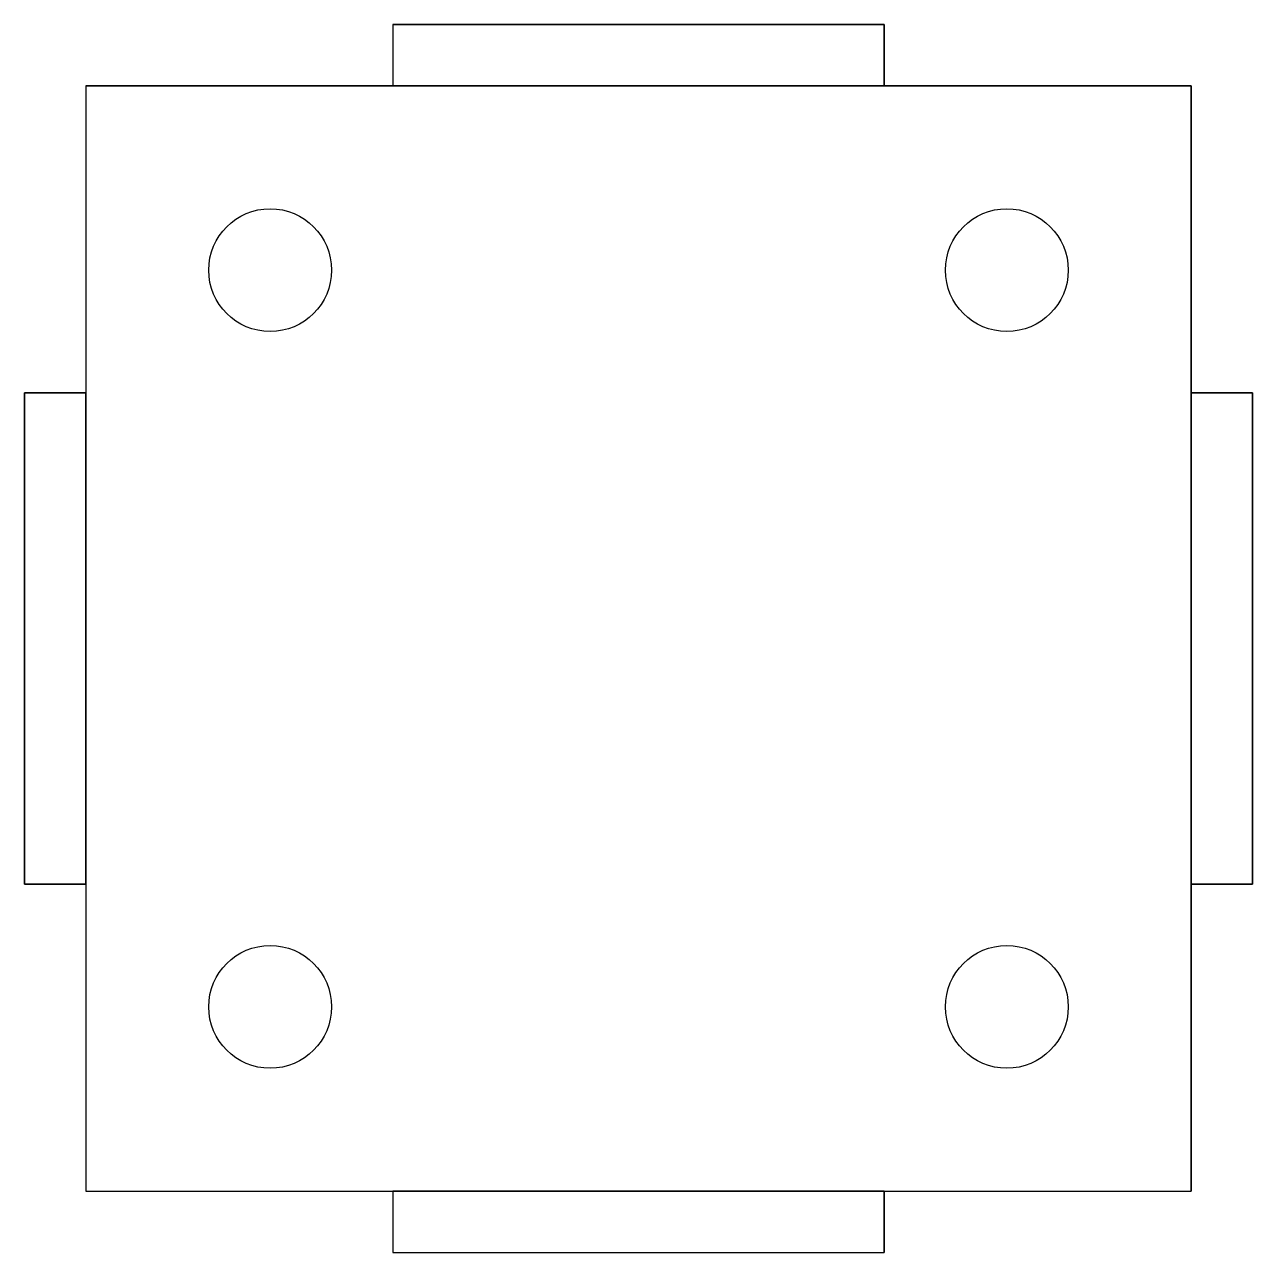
# Model space of a CAD drawing. Extents: x 0 to 20, y 0 to 20.
import ezdxf

# ---------------------------------------------------------------- set-up
doc = ezdxf.new("R2010")
doc.units = 0
doc.layers.get('0').update_dxf_attribs({"linetype": 'CONTINUOUS'})

# ---------------------------------------------------------------- blocks, each defined once
blk = doc.blocks.new('*U14')
at = {"color": 7}
for p, q in [((6, 20, 2), (6, 19, 2)), ((6, 20, 1), (6, 19, 1)), ((6, 20, 1), (14, 20, 1)), ((6, 20, 2), (6, 20, 1)), ((14, 20, 2), (6, 20, 2)), ((14, 20, 2), (14, 19, 2)), ((14, 19, 1), (14, 20, 1)), ((14, 20, 1), (14, 20, 2)), ((1, 19, 3), (19, 19, 3)), ((1, 19), (1, 19, 3)), ((1, 19, 3), (1, 1, 3)), ((1, 19), (1, 1)), ((19, 19), (1, 19)), ((6, 19, 2), (14, 19, 2)), ((6, 19, 1), (6, 19, 2)), ((14, 19, 1), (6, 19, 1)), ((14, 19, 2), (14, 19, 1)), ((19, 19), (19, 19, 3)), ((19, 19, 3), (19, 1, 3)), ((19, 1), (19, 19)), ((4, 17), (4, 17, 3)), ((16, 17), (16, 17, 3)), ((3, 16), (3, 16, 3)), ((5, 16), (5, 16, 3)), ((15, 16), (15, 16, 3)), ((17, 16), (17, 16, 3)), ((4, 15), (4, 15, 3)), ((16, 15), (16, 15, 3)), ((0, 14, 1), (1, 14, 1)), ((1, 14, 2), (0, 14, 2)), ((0, 6, 1), (0, 14, 1)), ((0, 14, 1), (0, 14, 2)), ((0, 14, 2), (0, 6, 2)), ((1, 6, 2), (1, 14, 2)), ((1, 14, 1), (1, 6, 1)), ((1, 14, 2), (1, 14, 1)), ((19, 14, 2), (19, 6, 2)), ((19, 6, 1), (19, 14, 1)), ((19, 14, 1), (20, 14, 1)), ((19, 14, 1), (19, 14, 2)), ((20, 14, 2), (19, 14, 2)), ((20, 14, 1), (20, 6, 1)), ((20, 6, 2), (20, 14, 2)), ((20, 14, 1), (20, 14, 2)), ((1, 6, 1), (0, 6, 1)), ((0, 6, 2), (1, 6, 2)), ((0, 6, 2), (0, 6, 1)), ((1, 6, 1), (1, 6, 2)), ((20, 6, 1), (19, 6, 1)), ((19, 6, 2), (19, 6, 1)), ((19, 6, 2), (20, 6, 2)), ((20, 6, 2), (20, 6, 1)), ((4, 5), (4, 5, 3)), ((16, 5), (16, 5, 3)), ((3, 4), (3, 4, 3)), ((5, 4), (5, 4, 3)), ((15, 4), (15, 4, 3)), ((17, 4), (17, 4, 3)), ((4, 3), (4, 3, 3)), ((16, 3), (16, 3, 3)), ((1, 1), (1, 1, 3)), ((1, 1, 3), (19, 1, 3)), ((1, 1), (19, 1)), ((14, 1, 2), (6, 1, 2)), ((6, 1, 2), (6, 1, 1)), ((6, 1, 2), (6, 0, 2)), ((6, 1, 1), (14, 1, 1)), ((6, 1, 1), (6, 0, 1)), ((14, 1, 1), (14, 1, 2)), ((14, 1, 2), (14, 0, 2)), ((14, 0, 1), (14, 1, 1)), ((19, 1, 3), (19, 1)), ((6, 0, 1), (6, 0, 2)), ((6, 0, 2), (14, 0, 2)), ((6, 0, 1), (14, 0, 1)), ((14, 0, 2), (14, 0, 1))]:
    blk.add_line(p, q, dxfattribs=at)
for centre in [(4, 16), (4, 16, 3), (16, 16), (16, 16, 3), (4, 4), (4, 4, 3), (16, 4), (16, 4, 3)]:
    blk.add_circle(centre, 1, dxfattribs=at)

msp = doc.modelspace()

# ---------------------------------------------------------------- block references
msp.add_blockref('*U14', (0, 0))

doc.saveas('drawing.dxf')
